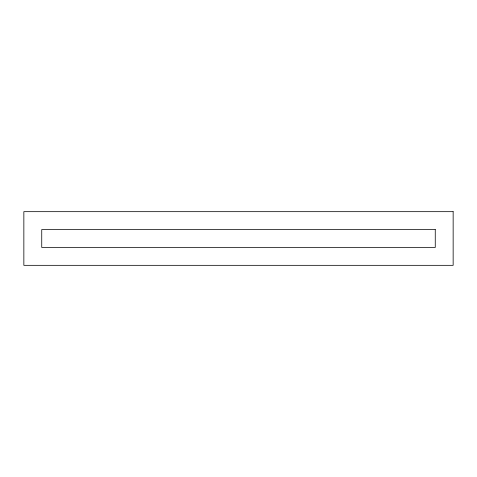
<?xml version="1.0" encoding="UTF-8"?>
<svg xmlns="http://www.w3.org/2000/svg" width="477" height="477" viewBox="0 0 477 477"><rect width="100%" height="100%" fill="white"/><g stroke="black" fill="none" stroke-linecap="round" stroke-linejoin="round"><path stroke-width="0.72" d="M453.15 211.669L23.85 211.669L23.85 265.331L453.15 265.331L453.15 211.669M435.262 229.556L41.737 229.556L41.737 247.444L435.262 247.444L435.262 229.556"/></g></svg>
